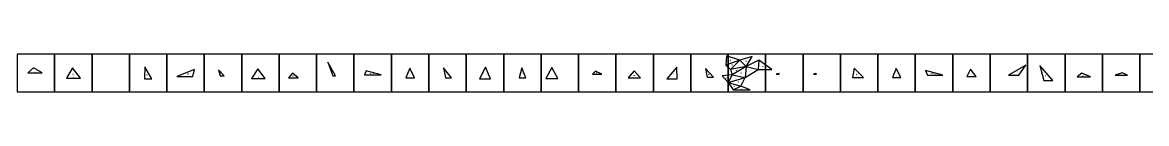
# Model space of a CAD drawing. Header units: millimetres. Extents: x 0 to 121000, y 0 to 607.
# Drawn here: x 30071 to 45089, y 0 to 500 of the extents above; entities that cross this region are included whole.
import ezdxf

# ---------------------------------------------------------------- set-up
doc = ezdxf.new("R2010")
doc.units = ezdxf.units.MM

msp = doc.modelspace()

# ---------------------------------------------------------------- linework, layer by layer
for points in [[(30000, 0), (30500, 0), (30500, 500), (30000, 500), (30000, 0)], [(30500, 0), (31000, 0), (31000, 500), (30500, 500), (30500, 0)], [(31000, 0), (31500, 0), (31500, 500), (31000, 500), (31000, 0)], [(31500, 0), (32000, 0), (32000, 500), (31500, 500), (31500, 0)], [(32000, 0), (32500, 0), (32500, 500), (32000, 500), (32000, 0)], [(32500, 0), (33000, 0), (33000, 500), (32500, 500), (32500, 0)], [(33000, 0), (33500, 0), (33500, 500), (33000, 500), (33000, 0)], [(33500, 0), (34000, 0), (34000, 500), (33500, 500), (33500, 0)], [(34000, 0), (34500, 0), (34500, 500), (34000, 500), (34000, 0)], [(34500, 0), (35000, 0), (35000, 500), (34500, 500), (34500, 0)], [(35000, 0), (35500, 0), (35500, 500), (35000, 500), (35000, 0)], [(35500, 0), (36000, 0), (36000, 500), (35500, 500), (35500, 0)], [(36000, 0), (36500, 0), (36500, 500), (36000, 500), (36000, 0)], [(36500, 0), (37000, 0), (37000, 500), (36500, 500), (36500, 0)], [(37000, 0), (37500, 0), (37500, 500), (37000, 500), (37000, 0)], [(37500, 0), (38000, 0), (38000, 500), (37500, 500), (37500, 0)], [(38000, 0), (38500, 0), (38500, 500), (38000, 500), (38000, 0)], [(38500, 0), (39000, 0), (39000, 500), (38500, 500), (38500, 0)], [(39000, 0), (39500, 0), (39500, 500), (39000, 500), (39000, 0)], [(39500, 0), (40000, 0), (40000, 500), (39500, 500), (39500, 0)], [(40000, 0), (40500, 0), (40500, 500), (40000, 500), (40000, 0)], [(40500, 0), (41000, 0), (41000, 500), (40500, 500), (40500, 0)], [(41000, 0), (41500, 0), (41500, 500), (41000, 500), (41000, 0)], [(41500, 0), (42000, 0), (42000, 500), (41500, 500), (41500, 0)], [(42000, 0), (42500, 0), (42500, 500), (42000, 500), (42000, 0)], [(42500, 0), (43000, 0), (43000, 500), (42500, 500), (42500, 0)], [(43000, 0), (43500, 0), (43500, 500), (43000, 500), (43000, 0)], [(43500, 0), (44000, 0), (44000, 500), (43500, 500), (43500, 0)], [(44000, 0), (44500, 0), (44500, 500), (44000, 500), (44000, 0)], [(44500, 0), (45000, 0), (45000, 500), (44500, 500), (44500, 0)], [(45000, 0), (45500, 0), (45500, 500), (45000, 500), (45000, 0)]]:
    msp.add_lwpolyline(points, close=True)
at = {"color": 1}
for points in [[(39477, 478), (39467, 355)], [(39656, 422), (39477, 478)], [(39822, 471), (39656, 422)], [(39739, 335), (39822, 471)], [(30220, 319), (30141, 251)], [(30334, 251), (30220, 319)], [(30738, 319), (30657, 183)], [(30845, 183), (30738, 319)], [(31704, 331), (31701, 171)], [(31800, 171), (31704, 331)], [(33216, 306), (33130, 178)], [(33314, 178), (33216, 306)], [(34253, 212), (34151, 393)], [(34151, 393), (34216, 212)], [(35245, 315), (35191, 187)], [(35310, 187), (35245, 315)], [(35805, 184), (35696, 318)], [(35696, 318), (35722, 184)], [(36258, 330), (36179, 172)], [(36323, 172), (36258, 330)], [(36741, 318), (36707, 184)], [(36794, 184), (36741, 318)], [(37144, 324), (37065, 178)], [(37224, 178), (37144, 324)], [(38813, 330), (38681, 172)], [(38820, 172), (38813, 330)], [(39305, 193), (39196, 309)], [(39196, 309), (39221, 193)], [(39467, 355), (39529, 298)], [(39907, 421), (39739, 335)], [(40082, 298), (39907, 421)], [(41182, 314), (41162, 188)], [(41307, 188), (41182, 314)], [(41743, 312), (41693, 190)], [(41808, 190), (41743, 312)], [(42737, 301), (42689, 201)], [(42813, 201), (42737, 301)], [(43477, 356), (43247, 221)], [(43381, 221), (43477, 356)], [(43836, 150), (43665, 352)], [(43665, 352), (43717, 150)], [(30141, 251), (30334, 251)], [(30657, 183), (30845, 183)], [(31701, 171), (31800, 171)], [(32369, 297), (32133, 205)], [(32133, 205), (32348, 205)], [(32348, 205), (32369, 297)], [(32764, 211), (32688, 291)], [(32688, 291), (32714, 211)], [(32714, 211), (32764, 211)], [(33130, 178), (33314, 178)], [(33680, 247), (33623, 186)], [(33623, 186), (33753, 186)], [(33753, 186), (33680, 247)], [(34216, 212), (34253, 212)], [(34661, 278), (34639, 224)], [(34639, 224), (34863, 224)], [(34863, 224), (34661, 278)], [(35191, 187), (35310, 187)], [(35722, 184), (35805, 184)], [(36179, 172), (36323, 172)], [(36707, 184), (36794, 184)], [(37065, 178), (37224, 178)], [(37729, 276), (37686, 235)], [(37686, 235), (37811, 235)], [(37811, 235), (37729, 276)], [(38244, 280), (38165, 187)], [(38165, 187), (38328, 187)], [(38328, 187), (38244, 280)], [(38681, 172), (38820, 172)], [(39221, 193), (39305, 193)], [(39552, 226), (39420, 213)], [(39420, 213), (39501, 125)], [(39529, 298), (39552, 226)], [(39668, 75), (39727, 189)], [(39727, 189), (39901, 298)], [(39901, 298), (40082, 298)], [(40180, 245), (40139, 233)], [(40139, 233), (40180, 233)], [(40180, 233), (40180, 245)], [(40672, 243), (40638, 233)], [(40638, 233), (40681, 233)], [(40681, 233), (40672, 243)], [(41162, 188), (41307, 188)], [(41693, 190), (41808, 190)], [(42366, 220), (42135, 282)], [(42135, 282), (42161, 220)], [(42161, 220), (42366, 220)], [(42689, 201), (42813, 201)], [(43247, 221), (43381, 221)], [(44223, 246), (44162, 200)], [(44162, 200), (44340, 200)], [(44340, 200), (44223, 246)], [(44764, 253), (44668, 219)], [(44668, 219), (44834, 219)], [(44834, 219), (44764, 253)], [(39501, 125), (39567, 24)], [(39567, 24), (39793, 25)], [(39793, 25), (39668, 75)], [(43717, 150), (43836, 150)]]:
    msp.add_lwpolyline(points, dxfattribs=at)
at = {"color": 250}
for points in [[(34185, 303), (34184, 303), (34184, 303), (34184, 303), (34184, 303), (34184, 303)], [(34201, 302), (34201, 301), (34201, 301), (34202, 302)], [(39473, 417), (39473, 417), (39473, 417), (39473, 417), (39473, 417), (39472, 417), (39472, 417), (39472, 418), (39472, 418)], [(39473, 417), (39473, 416), (39472, 417)], [(39473, 416), (39473, 416), (39473, 416), (39473, 416), (39473, 416), (39472, 416), (39472, 416), (39472, 416), (39472, 416)], [(39498, 327), (39498, 328), (39498, 328), (39499, 328), (39498, 327), (39498, 327)], [(39566, 448), (39565, 449), (39566, 449)], [(39567, 448), (39567, 448), (39566, 448), (39567, 448), (39567, 449), (39567, 449), (39567, 449), (39567, 449), (39567, 449)], [(39566, 448), (39566, 448), (39566, 449)], [(39740, 445), (39739, 445), (39739, 445)], [(39741, 445), (39741, 445), (39740, 445), (39740, 445), (39740, 445), (39740, 446), (39740, 446)], [(39779, 403), (39779, 403), (39780, 403)], [(39780, 403), (39780, 404), (39780, 404)], [(39823, 377), (39823, 376), (39823, 377)], [(39824, 377), (39824, 377), (39824, 378)], [(39993, 359), (39994, 359), (39993, 359), (39994, 359)], [(39994, 359), (39994, 358), (39994, 358), (39994, 359)], [(30182, 284), (30182, 284), (30182, 284), (30182, 284), (30182, 285), (30182, 285), (30181, 285)], [(30182, 284), (30181, 283), (30181, 284)], [(30237, 252), (30237, 252), (30237, 251)], [(30238, 252), (30239, 252), (30238, 251)], [(30276, 284), (30276, 284), (30276, 285)], [(30277, 283), (30276, 284), (30277, 284)], [(30277, 283), (30277, 283), (30277, 283), (30277, 284), (30278, 283), (30278, 284), (30277, 284)], [(30698, 250), (30698, 250), (30698, 250), (30697, 250)], [(30699, 251), (30699, 251), (30699, 251), (30698, 251), (30699, 251), (30698, 252), (30698, 251)], [(30750, 184), (30750, 184), (30750, 184), (30750, 184), (30750, 184), (30750, 183), (30750, 183)], [(30750, 184), (30751, 184), (30751, 183)], [(30751, 184), (30751, 184), (30751, 184), (30751, 183)], [(30791, 250), (30790, 250), (30791, 251)], [(30790, 251), (30790, 251), (30790, 251), (30790, 251)], [(30791, 249), (30791, 249), (30790, 250), (30791, 250), (30791, 250), (30791, 250), (30791, 250), (30792, 250), (30791, 250)], [(31704, 252), (31704, 252), (31703, 252)], [(31704, 251), (31704, 251), (31704, 251), (31704, 251), (31703, 251), (31703, 251)], [(31704, 250), (31704, 251), (31703, 251), (31703, 250), (31704, 250), (31704, 251)], [(31749, 172), (31750, 173), (31750, 172)], [(31750, 251), (31750, 251), (31751, 251)], [(31751, 172), (31750, 172), (31750, 173), (31751, 173), (31751, 172), (31750, 172)], [(31751, 250), (31751, 250), (31751, 250), (31751, 251), (31751, 250), (31752, 250), (31751, 251)], [(31751, 249), (31751, 249), (31751, 250), (31751, 250), (31751, 250), (31752, 250), (31752, 250), (31752, 250), (31752, 250)], [(31751, 173), (31751, 173), (31751, 172), (31751, 172), (31751, 172), (31751, 172)], [(32239, 206), (32239, 207), (32240, 207), (32240, 206), (32239, 206), (32239, 206), (32240, 206)], [(32252, 250), (32253, 250), (32252, 250), (32252, 250), (32252, 250), (32252, 250), (32252, 251), (32252, 251), (32252, 251)], [(32357, 252), (32357, 252), (32357, 252), (32357, 252), (32358, 252), (32358, 252), (32358, 252), (32358, 251), (32358, 252)], [(32357, 250), (32357, 250), (32357, 251), (32357, 251), (32357, 250), (32358, 250), (32358, 251)], [(32357, 251), (32357, 251), (32357, 251), (32357, 251), (32357, 251), (32358, 251), (32358, 251), (32358, 251), (32358, 251)], [(32702, 252), (32702, 252), (32702, 252), (32702, 252), (32702, 252), (32701, 252), (32701, 252), (32701, 252), (32701, 252)], [(32702, 252), (32702, 251), (32701, 251)], [(32724, 251), (32725, 250), (32725, 251), (32725, 251), (32725, 251), (32725, 251)], [(32726, 249), (32726, 249), (32725, 250), (32726, 250), (32726, 250), (32726, 250), (32726, 250)], [(32725, 250), (32725, 250), (32726, 250)], [(33174, 242), (33174, 241), (33173, 242)], [(33173, 241), (33174, 242), (33174, 241), (33174, 241), (33173, 241), (33173, 242)], [(33173, 241), (33173, 241), (33174, 241), (33173, 240), (33173, 241), (33173, 241)], [(33222, 179), (33221, 179), (33221, 179), (33222, 179), (33222, 178), (33221, 178)], [(33222, 179), (33222, 179), (33222, 179), (33222, 179), (33222, 178), (33222, 178)], [(33265, 240), (33264, 240), (33264, 240), (33264, 241), (33265, 240), (33265, 241), (33265, 241)], [(33264, 241), (33264, 241), (33265, 241)], [(33653, 217), (33653, 217), (33653, 216), (33653, 217), (33653, 217), (33653, 217), (33652, 217)], [(33653, 216), (33652, 216), (33652, 217)], [(33652, 216), (33652, 215), (33652, 216)], [(33688, 188), (33687, 187), (33687, 187), (33688, 187), (33688, 187), (33687, 187)], [(33688, 187), (33689, 188), (33689, 187)], [(33716, 216), (33715, 216), (33716, 217)], [(33717, 215), (33717, 215), (33716, 215), (33717, 216), (33717, 215), (33717, 216), (33717, 216)], [(34233, 213), (34233, 213), (34234, 213), (34234, 213), (34233, 213), (34233, 212), (34234, 212)], [(34234, 213), (34234, 213), (34234, 213), (34234, 212)], [(34235, 213), (34235, 213), (34235, 213), (34235, 213), (34235, 213), (34235, 212), (34235, 212)], [(34651, 250), (34651, 251), (34652, 251), (34651, 250), (34650, 251), (34651, 251)], [(34651, 250), (34651, 250), (34650, 250), (34650, 250), (34651, 250), (34651, 250)], [(34652, 251), (34652, 251), (34652, 251), (34651, 251), (34651, 251), (34651, 251), (34651, 251), (34651, 252), (34651, 252)], [(34751, 226), (34750, 225), (34750, 225), (34751, 225), (34751, 225), (34750, 225)], [(34751, 226), (34751, 225), (34751, 225), (34751, 225), (34751, 225), (34751, 225)], [(34762, 249), (34763, 250), (34763, 250), (34762, 250), (34762, 250), (34763, 250)], [(35219, 250), (35219, 250), (35218, 250)], [(35220, 251), (35220, 251), (35220, 251), (35220, 251), (35220, 251), (35219, 251), (35219, 251), (35219, 252), (35219, 252)], [(35250, 188), (35250, 188), (35250, 188), (35250, 188), (35250, 188), (35250, 187), (35250, 187)], [(35250, 188), (35250, 188), (35251, 188), (35251, 188), (35250, 188), (35250, 187), (35251, 187)], [(35251, 188), (35251, 188), (35251, 188), (35251, 188), (35251, 188), (35251, 187), (35251, 187)], [(35276, 251), (35276, 251), (35277, 251), (35277, 252), (35276, 251), (35276, 251)], [(35277, 249), (35277, 249), (35276, 250), (35277, 250), (35277, 250), (35277, 250), (35277, 250)], [(35710, 252), (35711, 252), (35711, 252), (35710, 252), (35710, 252), (35710, 252), (35710, 252)], [(35710, 251), (35710, 252), (35711, 252), (35711, 251), (35710, 251), (35710, 251)], [(35710, 251), (35711, 250), (35710, 250)], [(35749, 250), (35750, 250), (35750, 250), (35750, 250), (35750, 251), (35750, 250)], [(35750, 249), (35750, 249), (35750, 250), (35750, 250), (35750, 250), (35750, 250), (35751, 250), (35751, 250), (35751, 250)], [(35762, 185), (35763, 186), (35763, 185)], [(35763, 185), (35763, 186), (35764, 186), (35764, 185), (35763, 185), (35763, 185), (35764, 185)], [(36220, 251), (36220, 251), (36220, 251), (36220, 251), (36220, 251), (36219, 251), (36219, 251), (36219, 252), (36220, 252)], [(36220, 251), (36220, 251), (36220, 250), (36219, 250), (36220, 251), (36219, 251), (36219, 251)], [(36220, 250), (36219, 250), (36219, 250)], [(36251, 173), (36251, 173), (36251, 173), (36251, 173), (36251, 173), (36251, 172), (36251, 172)], [(36290, 250), (36289, 250), (36289, 251), (36290, 251), (36290, 251), (36290, 251), (36290, 251)], [(36290, 250), (36289, 250), (36291, 250)], [(36725, 250), (36725, 250), (36725, 250), (36724, 250), (36725, 250), (36725, 250)], [(36726, 252), (36726, 252), (36726, 251), (36725, 251), (36725, 252), (36725, 252), (36725, 251)], [(36726, 250), (36726, 251), (36725, 251), (36725, 251), (36725, 251), (36725, 251)], [(36750, 186), (36750, 186), (36750, 186), (36750, 185), (36750, 185), (36750, 185), (36750, 185)], [(36767, 250), (36766, 250), (36766, 251), (36766, 251), (36767, 250), (36767, 251), (36767, 251), (36767, 250), (36767, 250)], [(36766, 251), (36767, 251), (36766, 251), (36767, 251)], [(36767, 250), (36767, 249), (36766, 250), (36767, 250), (36767, 250), (36767, 250), (36767, 250), (36768, 250), (36767, 250)], [(37106, 251), (37106, 251), (37106, 251), (37106, 251), (37106, 251), (37106, 251), (37105, 251), (37106, 252), (37106, 252)], [(37106, 251), (37106, 250), (37105, 251)], [(37105, 250), (37105, 250), (37105, 250), (37105, 250)], [(37144, 179), (37143, 179), (37144, 179), (37144, 178)], [(37145, 179), (37144, 179), (37144, 178), (37145, 178), (37145, 179), (37144, 179)], [(37182, 251), (37183, 251), (37183, 251), (37183, 251), (37183, 251), (37183, 251)], [(37183, 251), (37183, 250), (37183, 250), (37183, 250), (37184, 251), (37184, 250)], [(37184, 250), (37183, 250), (37184, 250)], [(37709, 255), (37709, 254), (37708, 255)], [(37709, 254), (37709, 254), (37709, 254), (37708, 254), (37709, 255), (37708, 255), (37708, 255)], [(37748, 236), (37748, 236), (37748, 235)], [(37749, 236), (37750, 236), (37749, 235)], [(37770, 254), (37769, 254), (37770, 255)], [(37769, 254), (37769, 254), (37769, 254), (37769, 255), (37769, 255), (37769, 255), (37769, 255), (37770, 255), (37770, 255)], [(37771, 254), (37770, 254), (37770, 255)], [(38205, 232), (38205, 233), (38205, 233), (38204, 232), (38205, 232), (38205, 233)], [(38206, 233), (38206, 233), (38206, 233), (38206, 233), (38206, 234), (38206, 234), (38205, 234)], [(38205, 233), (38206, 232), (38205, 233)], [(38246, 188), (38246, 188), (38246, 188), (38246, 188), (38246, 188), (38246, 187), (38246, 187)], [(38247, 188), (38247, 188), (38247, 188), (38247, 188), (38247, 188), (38247, 187), (38247, 187)], [(38285, 233), (38285, 233), (38284, 233), (38285, 233), (38285, 233), (38285, 233), (38285, 234)], [(38286, 232), (38286, 232), (38285, 232), (38286, 232), (38286, 232), (38286, 232), (38286, 233)], [(38285, 232), (38285, 232), (38285, 233), (38285, 233), (38286, 233), (38286, 233), (38286, 233)], [(38748, 249), (38748, 250), (38748, 250), (38748, 250), (38747, 250), (38748, 250)], [(38749, 251), (38749, 251), (38749, 250), (38749, 251), (38749, 251), (38749, 251), (38748, 251)], [(38748, 250), (38748, 251), (38749, 250), (38748, 251)], [(38750, 173), (38750, 173), (38750, 173), (38750, 173), (38750, 173), (38750, 172), (38750, 172)], [(38751, 173), (38750, 173), (38750, 172), (38751, 172), (38751, 173), (38750, 173)], [(38815, 252), (38816, 251), (38815, 251), (38815, 252), (38816, 252), (38816, 251)], [(38816, 251), (38815, 251), (38816, 251)], [(38815, 250), (38815, 250), (38815, 250), (38815, 250), (38816, 250), (38816, 250), (38816, 250), (38816, 250), (38816, 250)], [(39210, 252), (39210, 252), (39210, 252), (39210, 252), (39210, 252), (39210, 252), (39209, 252), (39209, 252), (39209, 252)], [(39210, 251), (39210, 252), (39210, 251), (39209, 251)], [(39210, 250), (39210, 251), (39211, 251), (39210, 250)], [(39249, 250), (39250, 250), (39250, 250), (39250, 251), (39250, 250), (39250, 250)], [(39249, 251), (39250, 251), (39249, 250), (39250, 251)], [(39251, 250), (39250, 250), (39251, 250)], [(39262, 195), (39262, 195), (39263, 195), (39263, 194), (39262, 194), (39262, 194), (39263, 194)], [(39263, 195), (39263, 195), (39263, 195), (39263, 194), (39263, 194), (39263, 194), (39263, 194), (39263, 194), (39263, 194)], [(39263, 195), (39263, 195), (39264, 195), (39264, 194), (39263, 194), (39263, 194), (39264, 194)], [(39461, 171), (39461, 171), (39461, 171), (39461, 170), (39461, 170), (39461, 170), (39461, 170), (39460, 170), (39460, 170)], [(39461, 170), (39461, 170), (39462, 170), (39462, 170), (39461, 170), (39461, 170), (39461, 169), (39461, 170), (39461, 170)], [(39486, 218), (39487, 218), (39486, 218), (39486, 219)], [(39486, 218), (39486, 218), (39486, 218), (39486, 218), (39486, 218), (39486, 218), (39486, 219), (39486, 219), (39486, 219)], [(39542, 263), (39542, 263), (39542, 263), (39541, 263), (39541, 263), (39541, 263), (39541, 262)], [(39542, 262), (39542, 262), (39542, 262), (39541, 262)], [(39542, 261), (39542, 262), (39541, 262), (39541, 261), (39542, 261), (39542, 262)], [(39813, 244), (39813, 245), (39813, 245), (39813, 245), (39813, 244), (39813, 244), (39813, 244), (39813, 244), (39813, 244)], [(39813, 245), (39814, 245), (39814, 244)], [(39814, 245), (39814, 246), (39815, 245)], [(39991, 300), (39991, 300), (39991, 300), (39991, 300), (39991, 300), (39991, 299), (39991, 299), (39991, 299), (39991, 299)], [(39992, 300), (39992, 300), (39992, 300), (39992, 299)], [(40160, 238), (40160, 238), (40159, 238), (40159, 238), (40159, 238), (40159, 238), (40159, 238), (40159, 239), (40159, 238)], [(40159, 234), (40159, 234), (40159, 235), (40159, 234)], [(40159, 235), (40159, 235), (40160, 235), (40160, 234), (40159, 234), (40159, 234), (40160, 234)], [(40160, 238), (40160, 238), (40160, 238), (40160, 238), (40160, 239), (40160, 239)], [(40179, 239), (40179, 240), (40179, 239)], [(40179, 238), (40179, 238), (40179, 239)], [(40179, 239), (40179, 239), (40179, 239), (40179, 239), (40179, 239), (40179, 239), (40179, 239)], [(40654, 237), (40655, 237), (40655, 238), (40654, 237), (40654, 237), (40655, 237)], [(40655, 237), (40656, 237), (40655, 237), (40655, 237), (40655, 238), (40655, 238)], [(40656, 237), (40656, 237), (40656, 237), (40656, 237), (40656, 237), (40656, 238), (40656, 238), (40656, 238), (40656, 238)], [(40659, 234), (40659, 234), (40659, 235), (40659, 235), (40659, 234), (40659, 234)], [(40659, 235), (40659, 235), (40660, 235), (40660, 234), (40659, 234), (40659, 234), (40660, 234)], [(40676, 237), (40675, 237), (40675, 237), (40675, 238), (40676, 237), (40676, 238), (40676, 238), (40676, 238), (40676, 237)], [(40676, 237), (40676, 237), (40676, 237)], [(41173, 252), (41173, 252), (41173, 251), (41173, 251), (41173, 252), (41173, 251), (41172, 252), (41172, 252), (41173, 252)], [(41173, 251), (41173, 251), (41172, 251)], [(41173, 250), (41173, 250), (41172, 250)], [(41233, 189), (41233, 189), (41234, 189), (41234, 189), (41234, 189), (41234, 189), (41234, 189), (41233, 189), (41233, 189)], [(41234, 189), (41235, 189), (41234, 189)], [(41235, 189), (41235, 189), (41235, 189), (41235, 189), (41235, 189), (41235, 189)], [(41243, 251), (41244, 250), (41243, 250), (41244, 251)], [(41244, 250), (41244, 249), (41244, 250), (41244, 250), (41244, 250), (41245, 250)], [(41719, 250), (41719, 251), (41718, 251), (41718, 251), (41719, 250), (41719, 251)], [(41719, 250), (41719, 250), (41718, 250), (41718, 250), (41718, 250), (41719, 250)], [(41719, 252), (41720, 251), (41719, 251), (41719, 251), (41719, 252), (41719, 252), (41719, 251)], [(41749, 191), (41749, 192), (41750, 192), (41750, 191), (41750, 191), (41750, 191), (41750, 191), (41749, 191), (41749, 191)], [(41751, 191), (41750, 191), (41750, 192), (41751, 192), (41751, 191), (41750, 191)], [(41774, 250), (41775, 250), (41775, 250), (41775, 251), (41774, 251), (41775, 250)], [(41774, 251), (41774, 251), (41774, 251), (41774, 251), (41774, 251), (41775, 251)], [(41775, 250), (41774, 250), (41775, 250)], [(42149, 252), (42149, 252), (42148, 252)], [(42149, 252), (42149, 252), (42150, 251), (42149, 251), (42149, 252), (42148, 252), (42149, 251)], [(42150, 251), (42149, 251), (42149, 251), (42149, 250), (42149, 251), (42149, 251)], [(42249, 250), (42250, 250), (42249, 250), (42250, 251)], [(42250, 250), (42251, 250), (42251, 250), (42250, 250), (42250, 250), (42251, 250)], [(42251, 249), (42251, 249), (42251, 249), (42251, 250), (42251, 250), (42251, 250), (42251, 250), (42251, 250), (42251, 250)], [(42262, 222), (42262, 222), (42263, 222), (42263, 221), (42263, 221), (42263, 221), (42263, 221), (42262, 221), (42262, 221)], [(42263, 222), (42263, 222), (42264, 222), (42264, 221), (42263, 221), (42264, 221), (42264, 221), (42263, 221), (42263, 221)], [(42264, 222), (42264, 222), (42264, 221)], [(42714, 251), (42714, 251), (42714, 251), (42714, 251), (42714, 251), (42714, 251), (42713, 251), (42714, 252), (42714, 252)], [(42714, 251), (42714, 251), (42714, 250), (42713, 250), (42714, 251), (42713, 251), (42713, 251)], [(42713, 250), (42714, 250), (42713, 250)], [(42749, 203), (42749, 203), (42750, 203), (42750, 202), (42750, 202), (42750, 202), (42750, 202), (42749, 202), (42749, 202)], [(42750, 203), (42750, 203), (42751, 203), (42751, 202), (42750, 202), (42751, 202), (42751, 202), (42750, 202), (42750, 202)], [(42751, 202), (42751, 202), (42751, 203), (42751, 203), (42751, 202), (42751, 202)], [(42773, 250), (42773, 250), (42773, 251), (42773, 251), (42774, 251), (42774, 251), (42774, 251)], [(42774, 250), (42774, 250), (42774, 250)], [(43313, 222), (43313, 222), (43313, 221)], [(43314, 222), (43314, 222), (43314, 222), (43314, 222), (43314, 222), (43314, 221), (43314, 221)], [(43315, 222), (43314, 222), (43314, 222), (43315, 222), (43315, 221), (43314, 221)], [(43362, 288), (43363, 288), (43363, 287), (43362, 288)], [(43363, 288), (43363, 288), (43363, 288), (43363, 288), (43363, 288), (43363, 288), (43363, 288), (43363, 289), (43363, 288)], [(43427, 288), (43427, 289), (43427, 289), (43428, 289), (43427, 288), (43428, 288), (43428, 288)], [(43428, 290), (43428, 289), (43428, 289), (43429, 289), (43428, 289), (43428, 289)], [(43692, 252), (43692, 252), (43692, 252), (43692, 252), (43692, 252), (43692, 252), (43691, 252), (43691, 252), (43691, 252)], [(43692, 252), (43693, 251), (43691, 251)], [(43692, 251), (43693, 251), (43693, 251), (43692, 250), (43692, 251), (43692, 250), (43692, 250), (43692, 251), (43692, 251)], [(43749, 250), (43750, 250), (43750, 250), (43750, 251), (43750, 250), (43750, 250)], [(43749, 250), (43749, 251), (43750, 251)], [(43750, 249), (43750, 249), (43750, 250), (43750, 250), (43750, 250), (43751, 250), (43751, 250)], [(43775, 151), (43775, 152), (43776, 152), (43776, 151), (43775, 151), (43776, 151), (43776, 151), (43775, 151), (43775, 151)], [(43776, 151), (43776, 152), (43776, 152), (43776, 151), (43776, 151), (43776, 151), (43776, 151)], [(44193, 222), (44193, 222), (44193, 223)], [(44194, 223), (44194, 223), (44194, 223), (44194, 223), (44194, 223), (44194, 223), (44194, 223), (44194, 224), (44194, 223)], [(44250, 202), (44250, 202), (44250, 202), (44250, 202), (44250, 202), (44250, 201), (44250, 201)], [(44251, 202), (44251, 202), (44252, 202), (44252, 202), (44252, 202), (44252, 201), (44252, 201), (44251, 201), (44251, 201)], [(44281, 222), (44280, 222), (44281, 223)], [(44281, 222), (44282, 222), (44282, 222), (44281, 222), (44281, 223), (44282, 223)], [(44717, 235), (44717, 235), (44717, 235), (44716, 235), (44717, 235), (44717, 236), (44716, 235)], [(44716, 235), (44716, 234), (44716, 234), (44716, 235), (44716, 235), (44716, 235), (44716, 235)], [(44718, 235), (44717, 235), (44717, 236)], [(44750, 220), (44750, 220), (44750, 220), (44750, 220), (44750, 220), (44750, 219), (44750, 219)], [(44751, 220), (44751, 220), (44752, 220), (44752, 220), (44751, 220), (44751, 219), (44752, 219)], [(44798, 235), (44798, 235), (44798, 235), (44798, 235), (44798, 236), (44799, 236)], [(44799, 235), (44799, 234), (44798, 235), (44798, 235), (44799, 235), (44799, 235), (44799, 235), (44799, 235), (44799, 235)], [(39535, 76), (39535, 76), (39535, 76), (39535, 76), (39534, 76), (39534, 76), (39534, 75), (39534, 76), (39534, 76)], [(39535, 76), (39535, 75), (39534, 75)], [(39680, 26), (39679, 26), (39679, 26), (39680, 26), (39680, 25), (39679, 25)], [(39696, 132), (39696, 132), (39696, 132), (39697, 132), (39697, 132), (39697, 132), (39697, 132), (39697, 131), (39697, 131)], [(39697, 133), (39697, 132), (39697, 133), (39697, 132)], [(39731, 49), (39731, 48), (39731, 49)]]:
    msp.add_lwpolyline(points, dxfattribs=at)
for points in [[(34184, 302), (34185, 303), (34185, 302), (34184, 302), (34184, 302)], [(34201, 302), (34201, 302), (34201, 302), (34200, 302), (34201, 302), (34201, 302), (34201, 302), (34201, 302), (34201, 302), (34201, 302), (34201, 302)], [(39499, 327), (39499, 327), (39499, 327), (39499, 327), (39499, 327), (39499, 327), (39499, 327), (39499, 326), (39498, 327), (39499, 327), (39499, 327)], [(39739, 445), (39739, 445), (39739, 444), (39739, 444), (39739, 445), (39739, 445), (39739, 445), (39738, 445), (39739, 445), (39739, 445), (39739, 445)], [(30238, 252), (30238, 252), (30238, 252), (30238, 252), (30238, 252), (30238, 252), (30238, 252), (30238, 251), (30237, 251), (30237, 252), (30238, 252)], [(30698, 251), (30699, 251), (30699, 250), (30699, 250), (30698, 250), (30698, 251), (30698, 250), (30698, 251), (30698, 251), (30698, 251), (30698, 251)], [(32240, 206), (32240, 206), (32240, 207), (32241, 207), (32241, 206), (32240, 206), (32241, 206), (32241, 206), (32240, 206), (32240, 206), (32240, 206)], [(32241, 206), (32241, 207), (32241, 207), (32241, 206), (32241, 206)], [(32251, 250), (32251, 250), (32251, 249), (32251, 249), (32251, 250), (32251, 250), (32251, 250), (32250, 250), (32251, 250), (32251, 250), (32251, 250)], [(32252, 251), (32252, 250), (32251, 250), (32251, 250), (32252, 251)], [(32701, 251), (32702, 251), (32703, 251), (32702, 250), (32701, 251)], [(32739, 212), (32739, 212), (32739, 212), (32739, 212), (32739, 212), (32739, 212), (32739, 212), (32739, 211), (32739, 211), (32739, 212), (32739, 212)], [(33264, 242), (33264, 241), (33263, 241), (33263, 242), (33263, 242), (33264, 242), (33264, 242), (33264, 242), (33264, 242), (33264, 242), (33264, 242)], [(33717, 216), (33716, 216), (33716, 216), (33716, 217), (33717, 216)], [(34762, 250), (34762, 250), (34761, 250), (34761, 251), (34762, 250)], [(35219, 251), (35220, 251), (35220, 251), (35220, 250), (35219, 250), (35219, 251), (35219, 250), (35219, 251), (35219, 251), (35219, 251), (35219, 251)], [(35277, 250), (35276, 250), (35276, 250), (35277, 251), (35277, 250)], [(35750, 251), (35749, 250), (35749, 251), (35750, 251), (35750, 251)], [(35764, 185), (35764, 185), (35764, 186), (35764, 186), (35764, 185), (35764, 185), (35764, 185), (35764, 185), (35764, 185), (35764, 185), (35764, 185)], [(36750, 185), (36750, 186), (36751, 186), (36751, 185), (36750, 185)], [(36751, 185), (36751, 186), (36751, 186), (36751, 185), (36751, 185)], [(37749, 236), (37748, 236), (37748, 236), (37749, 236), (37749, 236), (37749, 236), (37749, 236), (37749, 235), (37748, 235), (37748, 236), (37749, 236)], [(38751, 172), (38751, 173), (38751, 173), (38751, 172), (38751, 172)], [(39462, 169), (39462, 170), (39462, 170), (39462, 170), (39462, 169), (39462, 169), (39462, 169), (39462, 169), (39461, 169), (39462, 169), (39462, 169)], [(39991, 300), (39991, 300), (39991, 300), (39992, 300), (39992, 300), (39991, 300), (39992, 299), (39992, 299), (39991, 299), (39991, 299), (39991, 300)], [(40676, 238), (40675, 237), (40675, 238), (40675, 238), (40676, 238)], [(41751, 191), (41751, 191), (41751, 192), (41751, 192), (41751, 191), (41751, 191), (41751, 191), (41751, 191), (41751, 191), (41751, 191), (41751, 191)], [(42774, 250), (42774, 250), (42773, 250), (42774, 251), (42774, 250)], [(43362, 287), (43362, 287), (43362, 287), (43362, 287), (43362, 287), (43362, 287), (43362, 287), (43361, 288), (43362, 288), (43362, 288), (43362, 287)], [(43429, 289), (43428, 290), (43428, 290), (43429, 290), (43429, 289)], [(43777, 151), (43777, 152), (43777, 152), (43777, 151), (43777, 151)], [(44193, 223), (44194, 222), (44194, 222), (44193, 223), (44193, 223)], [(44251, 202), (44251, 202), (44251, 202), (44251, 202), (44251, 202), (44251, 202), (44251, 201), (44251, 201), (44251, 201), (44251, 201), (44251, 202)], [(44751, 220), (44751, 220), (44751, 220), (44751, 220), (44751, 220), (44751, 220), (44751, 220), (44751, 219), (44751, 219), (44751, 220), (44751, 220)], [(39535, 75), (39535, 75), (39536, 75), (39536, 75), (39536, 75), (39535, 75), (39535, 74), (39535, 74), (39535, 75), (39535, 75), (39535, 75)], [(39680, 26), (39680, 26), (39680, 26), (39680, 26), (39680, 26), (39680, 26), (39680, 25), (39680, 25), (39680, 25), (39680, 25), (39680, 26)], [(39697, 133), (39697, 133), (39697, 133), (39697, 133), (39697, 133), (39697, 133), (39697, 133), (39698, 133), (39698, 133), (39697, 133), (39697, 133)], [(39730, 50), (39730, 49), (39729, 49), (39730, 50), (39730, 50)], [(39731, 49), (39731, 48), (39730, 49), (39730, 50), (39731, 49)]]:
    msp.add_lwpolyline(points, close=True, dxfattribs=at)
at = {"color": 14}
for points in [[(39656, 422), (39467, 355)], [(39739, 335), (39529, 298)], [(39739, 335), (39656, 422)], [(39739, 335), (39727, 189)], [(39739, 335), (39901, 298)], [(39552, 226), (39501, 125)], [(39501, 125), (39727, 189)], [(39552, 226), (39727, 189)], [(39567, 24), (39668, 75)]]:
    msp.add_lwpolyline(points, dxfattribs=at)
at = {"color": 3}
for points in [[(39656, 422), (39529, 298)], [(39739, 335), (39552, 226)], [(39907, 421), (39901, 298)], [(39501, 125), (39668, 75)]]:
    msp.add_lwpolyline(points, dxfattribs=at)
at = {"color": 5}
for points in [[(39531, 419), (39531, 419), (39532, 419), (39532, 419), (39532, 418), (39532, 418), (39532, 417), (39531, 417), (39531, 418)], [(39533, 419), (39532, 418), (39532, 417), (39533, 417), (39533, 418), (39532, 418)], [(39534, 419), (39534, 418), (39534, 417), (39534, 417), (39534, 418), (39534, 418)], [(39549, 358), (39550, 359), (39550, 357)], [(39550, 359), (39551, 359), (39550, 357)], [(39551, 359), (39552, 359), (39551, 357)], [(39640, 351), (39641, 352), (39641, 351)], [(39642, 352), (39641, 352), (39641, 351), (39642, 351), (39642, 351), (39641, 351)], [(39643, 352), (39642, 352), (39642, 351), (39643, 351), (39643, 351), (39642, 351)], [(39737, 410), (39737, 410), (39738, 410), (39738, 409), (39737, 409), (39737, 408), (39738, 408)], [(39741, 409), (39740, 409), (39740, 410), (39740, 408)], [(39847, 352), (39847, 352), (39848, 352), (39848, 351), (39847, 351), (39847, 351), (39848, 351)], [(39848, 351), (39849, 352), (39849, 351)], [(39850, 351), (39850, 351), (39850, 352), (39850, 351)], [(39963, 339), (39962, 339), (39962, 340), (39963, 340), (39963, 338), (39962, 338)], [(39963, 339), (39964, 340), (39964, 338)], [(30231, 274), (30232, 274), (30231, 273)], [(30745, 229), (30746, 229), (30745, 228)], [(30746, 228), (30747, 229), (30747, 228)], [(31734, 225), (31735, 225), (31734, 224)], [(31735, 225), (31735, 225), (31736, 225), (31736, 225), (31735, 224), (31736, 224), (31736, 224), (31735, 224), (31735, 224)], [(32282, 237), (32283, 237), (32282, 235)], [(32284, 237), (32283, 237), (32283, 236), (32284, 236), (32284, 235), (32283, 235)], [(32721, 238), (32722, 238), (32721, 237)], [(32723, 238), (32722, 238), (32722, 237), (32723, 237), (32723, 238), (32722, 238)], [(33219, 221), (33219, 221), (33219, 220)], [(33220, 221), (33221, 221), (33220, 220)], [(33684, 208), (33685, 208), (33684, 206)], [(34205, 273), (34206, 273), (34205, 271)], [(34207, 272), (34207, 272), (34207, 273), (34207, 273), (34207, 271), (34207, 271)], [(35249, 230), (35250, 230), (35250, 229)], [(35741, 229), (35741, 230), (35742, 230), (35742, 229), (35741, 229), (35741, 228), (35742, 228)], [(36253, 225), (36253, 225), (36254, 225), (36254, 225), (36254, 225), (36254, 224), (36254, 224), (36253, 224), (36253, 224)], [(36748, 230), (36747, 230), (36747, 229), (36748, 229), (36748, 228), (36747, 228)], [(37145, 227), (37144, 227), (37144, 226), (37145, 226), (37145, 227), (37144, 227)], [(37742, 249), (37743, 249), (37742, 248)], [(38772, 225), (38772, 225), (38772, 225), (38772, 225), (38772, 224), (38772, 224)], [(39240, 232), (39240, 232), (39240, 233), (39240, 233), (39240, 231), (39240, 231)], [(39489, 188), (39489, 189), (39490, 189), (39490, 188), (39489, 188), (39489, 187), (39490, 187)], [(39491, 188), (39490, 188), (39491, 189), (39491, 187)], [(39492, 189), (39492, 189), (39492, 189), (39492, 188), (39492, 188), (39492, 188), (39492, 187), (39492, 187), (39492, 188)], [(39592, 181), (39592, 181), (39593, 181), (39593, 180), (39592, 180), (39593, 180), (39593, 179), (39592, 179), (39592, 180)], [(39594, 180), (39595, 181), (39595, 179)], [(39605, 286), (39606, 287), (39606, 285)], [(39606, 287), (39607, 287), (39606, 285)], [(39607, 287), (39607, 287), (39608, 287), (39608, 286), (39607, 286), (39607, 285), (39608, 285)], [(39671, 251), (39671, 251), (39672, 251), (39672, 250), (39671, 250), (39672, 250), (39672, 249), (39671, 249), (39671, 250)], [(39673, 251), (39672, 250), (39672, 249), (39673, 249), (39673, 250), (39672, 250)], [(39674, 250), (39673, 250), (39673, 251), (39674, 251), (39674, 249), (39673, 249)], [(39787, 274), (39788, 275), (39788, 274)], [(39789, 274), (39789, 274), (39789, 275), (39789, 274)], [(39790, 275), (39790, 275), (39791, 275), (39791, 275), (39790, 274), (39791, 274), (39791, 274), (39790, 274), (39790, 274)], [(40166, 237), (40165, 237), (40165, 238), (40166, 238), (40166, 236), (40165, 236)], [(40166, 238), (40166, 238), (40167, 238), (40167, 237), (40166, 237), (40166, 236), (40167, 236)], [(40663, 237), (40662, 237), (40662, 237), (40663, 237), (40663, 236), (40662, 236)], [(40663, 237), (40663, 237), (40664, 237), (40664, 237), (40664, 237), (40664, 236), (40664, 236), (40663, 236), (40663, 236)], [(41217, 230), (41216, 230), (41216, 231), (41217, 231), (41217, 229), (41216, 229)], [(41218, 230), (41217, 230), (41218, 231), (41218, 229)], [(41748, 231), (41747, 231), (41747, 232), (41748, 232), (41748, 230), (41747, 230)], [(41749, 232), (41748, 232), (41748, 231), (41749, 231), (41749, 230), (41748, 230)], [(42220, 241), (42220, 241), (42220, 242), (42220, 242), (42220, 240), (42220, 240)], [(42222, 242), (42221, 241), (42221, 240), (42222, 240), (42222, 241), (42221, 241)], [(42745, 234), (42745, 234), (42745, 235), (42745, 235), (42745, 234), (42745, 234)], [(42746, 235), (42747, 235), (42746, 234)], [(43366, 266), (43367, 267), (43367, 265)], [(43737, 217), (43738, 218), (43738, 217)], [(43740, 217), (43741, 218), (43741, 217)], [(44240, 216), (44241, 217), (44241, 215)], [(44242, 216), (44242, 217), (44243, 217), (44243, 216), (44242, 216), (44242, 215), (44243, 215)], [(44754, 230), (44754, 231), (44754, 229)], [(44757, 230), (44756, 230), (44757, 231), (44757, 229)], [(39577, 75), (39578, 76), (39578, 74)], [(39579, 76), (39578, 76), (39578, 75), (39579, 75), (39579, 74), (39578, 74)], [(39579, 76), (39580, 76), (39579, 74)], [(39631, 130), (39631, 131), (39631, 131), (39631, 130), (39631, 130), (39631, 130), (39631, 129), (39631, 129), (39631, 129)], [(39632, 130), (39633, 131), (39633, 129)], [(39634, 131), (39633, 131), (39633, 130), (39634, 130), (39634, 129), (39633, 129)], [(39674, 41), (39675, 42), (39675, 41)], [(39676, 42), (39676, 42), (39676, 42), (39676, 41), (39676, 41), (39676, 41), (39676, 41)], [(39678, 42), (39677, 42), (39677, 41), (39678, 41), (39678, 41), (39677, 41)]]:
    msp.add_lwpolyline(points, dxfattribs=at)
for points in [[(39739, 409), (39739, 410), (39739, 410), (39739, 410), (39739, 410), (39739, 409), (39739, 409), (39739, 408), (39739, 408), (39739, 409), (39739, 409)], [(30232, 273), (30232, 274), (30233, 274), (30233, 273), (30232, 273)], [(33686, 207), (33686, 207), (33686, 208), (33686, 208), (33686, 207), (33686, 207), (33686, 207), (33686, 206), (33685, 206), (33685, 207), (33686, 207)], [(34720, 242), (34720, 243), (34720, 243), (34720, 243), (34720, 243), (34720, 242), (34721, 242), (34721, 241), (34720, 241), (34720, 242), (34720, 242)], [(34721, 241), (34721, 243), (34722, 243), (34722, 241), (34721, 241)], [(35248, 230), (35248, 230), (35248, 230), (35248, 230), (35248, 230), (35248, 230), (35248, 230), (35248, 229), (35248, 229), (35248, 230), (35248, 230)], [(35740, 229), (35740, 229), (35740, 230), (35741, 230), (35741, 229), (35740, 229), (35741, 229), (35741, 228), (35740, 228), (35740, 229), (35740, 229)], [(36253, 225), (36252, 225), (36252, 225), (36253, 225), (36253, 225), (36253, 225), (36253, 225), (36253, 224), (36252, 224), (36252, 225), (36253, 225)], [(36747, 229), (36746, 229), (36746, 230), (36747, 230), (36747, 229), (36747, 229), (36747, 229), (36747, 228), (36746, 228), (36746, 229), (36747, 229)], [(37143, 227), (37143, 227), (37143, 227), (37144, 227), (37144, 227), (37143, 227), (37144, 227), (37144, 226), (37143, 226), (37143, 227), (37143, 227)], [(37741, 249), (37741, 249), (37741, 249), (37742, 249), (37742, 249), (37741, 249), (37742, 248), (37742, 248), (37741, 248), (37741, 248), (37741, 249)], [(38245, 218), (38245, 218), (38245, 219), (38245, 219), (38245, 218), (38245, 218), (38245, 218), (38245, 217), (38245, 217), (38245, 218), (38245, 218)], [(38246, 218), (38246, 218), (38246, 219), (38246, 219), (38246, 218), (38246, 218), (38247, 218), (38247, 217), (38246, 217), (38246, 218), (38246, 218)], [(38771, 225), (38770, 225), (38770, 225), (38771, 225), (38771, 225), (38771, 225), (38771, 225), (38771, 224), (38770, 224), (38770, 225), (38771, 225)], [(39241, 231), (39241, 233), (39242, 233), (39242, 231), (39241, 231)], [(39593, 179), (39593, 181), (39594, 181), (39594, 179), (39593, 179)], [(43368, 265), (43368, 267), (43368, 267), (43368, 265), (43368, 265)], [(43369, 265), (43369, 267), (43370, 267), (43370, 265), (43369, 265)], [(43739, 217), (43739, 218), (43739, 218), (43739, 217), (43739, 217)], [(44241, 215), (44241, 217), (44242, 217), (44242, 215), (44241, 215)], [(44755, 229), (44755, 231), (44756, 231), (44756, 229), (44755, 229)]]:
    msp.add_lwpolyline(points, close=True, dxfattribs=at)

doc.saveas('drawing.dxf')
